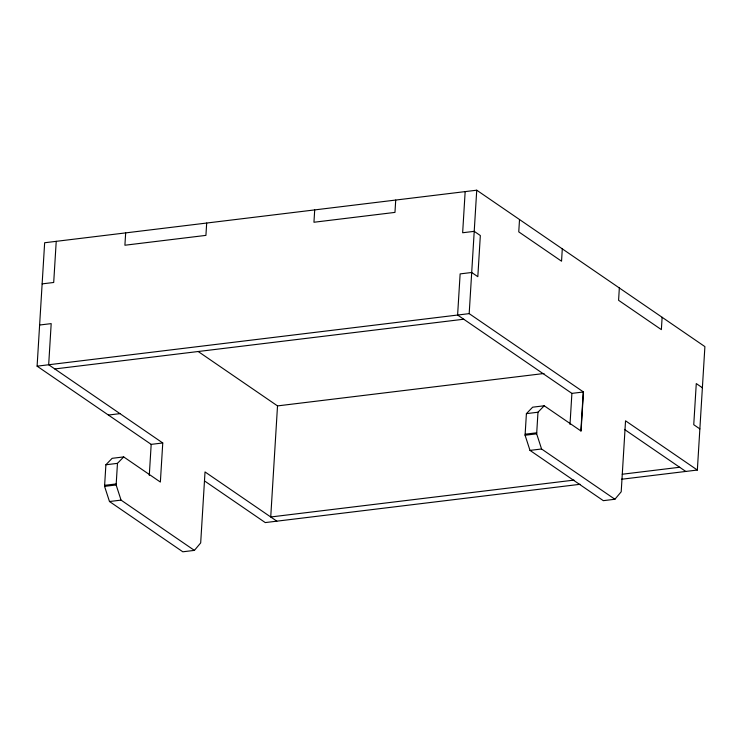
<?xml version="1.0" encoding="UTF-8"?>
<svg xmlns="http://www.w3.org/2000/svg" width="742" height="742" viewBox="0 0 742 742"><rect width="100%" height="100%" fill="white"/><g stroke="black" fill="none" stroke-linecap="round" stroke-linejoin="round"><path stroke-width="1.11" d="M276.84 521.172L205.024 471.94L200.683 542.912L194.395 550.388L182.82 551.798L109.482 501.518L104.566 486.362L105.893 464.77L112.125 458.324L123.691 456.914L160.365 482.05L162.758 442.965L151.183 444.375L37.1 366.168L44.65 242.745L476.735 190.202L704.9 346.616L697.35 470.038L621.453 479.267M56.225 241.335L53.702 282.479L42.136 283.88M125.667 232.895L124.906 245.231L205.924 235.381L206.684 223.045M194.395 550.388L121.057 500.117L116.142 484.962L117.468 463.36L123.691 456.914M149.281 475.409L151.183 444.375M198.216 351.532L277.517 405.902L270.728 516.979L573.983 480.111M314.701 209.903L313.949 222.248L394.967 212.398L395.718 200.052M465.16 191.612L462.646 232.756L474.221 231.346L480.334 235.539L477.82 276.683L471.708 272.49L460.133 273.9L457.61 315.035L571.897 393.381L583.472 391.98L581.079 431.065L544.211 405.781L532.635 407.191L526.403 413.637L525.086 435.239L529.992 450.394L603.329 500.664L614.905 499.255L621.202 491.788L625.543 420.816L697.35 470.038M583.472 391.98L469.185 313.634L476.735 190.202M519.521 219.53L518.76 231.875L561.546 261.203L562.297 248.858M614.905 499.255L541.567 448.984L536.661 433.829L537.978 412.227L544.211 405.781M570.004 424.424L571.897 393.381M580.875 430.926L583.268 391.841M619.338 287.961L618.587 300.306L661.363 329.633L662.124 317.288M39.614 325.024L51.189 323.623L48.675 364.758L162.758 442.965M37.1 366.168L469.185 313.634M54.787 368.95L463.722 319.227M108.397 415.047L119.972 413.637M277.517 405.902L544.016 373.495M105.893 464.77L117.468 463.36M526.403 413.637L537.978 412.227M104.631 485.333L116.206 483.932M525.151 434.209L536.716 432.799M104.566 486.362L116.142 484.962M525.086 435.239L536.661 433.829M109.482 501.518L121.057 500.117M529.992 450.394L541.567 448.984M622.232 474.24L679.663 467.256M580.096 484.294L265.265 522.581L204.792 481.122M702.386 387.76L696.274 383.568L693.751 424.712L699.864 428.904M624.439 429.405L685.775 471.448"/></g></svg>
